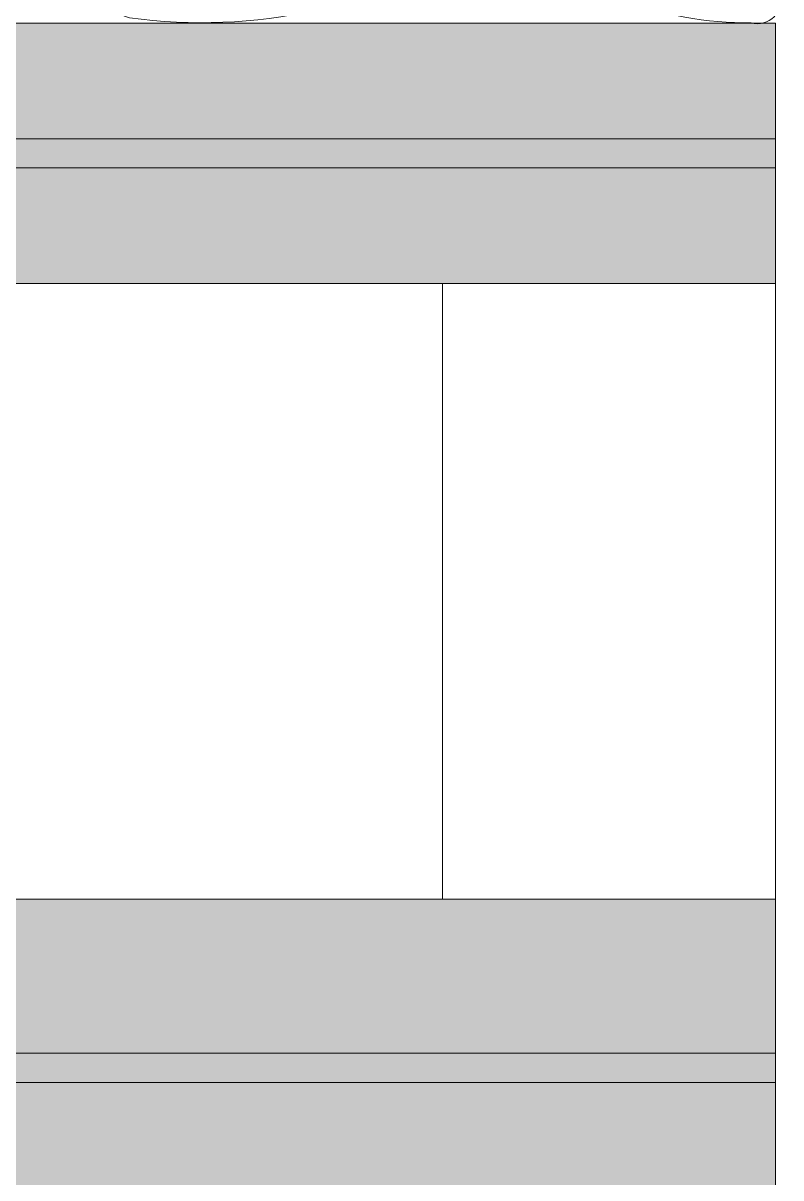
# Model space of a CAD drawing. Header units: millimetres. Extents: x -8 to 2550, y -393 to 1062.
# Drawn here: x 297.4 to 307.24, y -329.34 to -314.34 of the extents above; entities that cross this region are included whole.
import ezdxf

# ---------------------------------------------------------------- set-up
doc = ezdxf.new("R2010")
doc.units = ezdxf.units.MM
doc.header["$LTSCALE"] = 0.25
doc.header["$MEASUREMENT"] = 0
for name, color, linetype, lineweight in [('01_Fill Glass', 254, 'Continuous', 0), ('01_Glazing [Thin]', 6, 'Continuous', 18), ('01_Plastic', 3, 'Continuous', 20)]:
    doc.layers.add(name, color=color, linetype=linetype, lineweight=lineweight)

msp = doc.modelspace()

# ---------------------------------------------------------------- hatches: boundary and pattern name
at = {"layer": '01_Fill Glass', "ltscale": 0.25}
h = msp.add_hatch(color=256, dxfattribs=at)
h.dxf.hatch_style = 1
h.paths.add_polyline_path([(282.1735429946957, -328.1016768375513), (282.1735429946957, -330.1016768375513), (307.1735429946957, -330.1016768375513), (307.1735429946957, -328.1016768375513)])
h.paths.add_polyline_path([(282.1735429946957, -327.7216768375513), (282.1735429946957, -328.1016768375513), (307.1735429946957, -328.1016768375513), (307.1735429946957, -327.7216768375513)])
h.paths.add_polyline_path([(282.1735429946957, -325.7216768375513), (282.1735429946957, -327.7216768375513), (307.1735429946957, -327.7216768375513), (307.1735429946957, -325.7216768375513)])
h.paths.add_polyline_path([(282.1735429946957, -316.2216768375513), (282.1735429946957, -317.7216768375513), (307.1735429946957, -317.7216768375513), (307.1735429946957, -316.2216768375513)])
h.paths.add_polyline_path([(282.1735429946957, -315.8416768375513), (282.1735429946957, -316.2216768375513), (307.1735429946957, -316.2216768375513), (307.1735429946957, -315.8416768375513)])
h.paths.add_polyline_path([(282.1735429946957, -314.3416768375513), (282.1735429946957, -315.8416768375513), (307.1735429946957, -315.8416768375513), (307.1735429946957, -314.3416768375513), (301.8881781500022, -314.3416768375513, -0.02390193573510209), (301.8499568887294, -314.3416768373583), (299.7407288297495, -314.3416768373442)])

# ---------------------------------------------------------------- linework, layer by layer
at = {"layer": '01_Glazing [Thin]', "ltscale": 0.25}
for p, q in [((307.1735429946957, -315.8416768375513), (282.1735429946957, -315.8416768375513)), ((307.1735429946957, -316.2216768375513), (282.1735429946957, -316.2216768375513)), ((307.1735429946957, -317.7216768375513), (282.1735429946957, -317.7216768375513)), ((307.1735429946957, -325.7216768375513), (282.1735429946957, -325.7216768375513)), ((307.1735429946957, -327.7216768375513), (282.1735429946957, -327.7216768375513)), ((307.1735429946957, -328.1016768375513), (282.1735429946957, -328.1016768375513))]:
    msp.add_line(p, q, dxfattribs=at)
at = {"layer": '01_Glazing [Thin]'}
msp.add_line((302.8485429946968, -317.7216768375513), (302.8485429946968, -325.7216768375513), dxfattribs=at)
msp.add_lwpolyline([(282.1735429946957, -330.1016768375513), (307.1735429946957, -330.1016768375513), (307.1735429946957, -314.3416768375513), (282.1735429946957, -314.3416768375513)], dxfattribs=at)
at = {"layer": '01_Plastic'}
msp.add_lwpolyline([(302.8934422559353, -311.6516779462624, -0.7524982433568572), (303.2700081092146, -311.5473303468656, 0.1267459883294501), (307.0041923719418, -313.7435192188958, -1.021785020046742), (306.8563924539426, -314.3376447166821, -0.1765257372063219), (303.6753645133176, -313.1802658325917, 0.5713882184753021), (303.4176408128037, -313.2589564892899, -0.1772188890529318), (298.7850605940753, -314.2710357987824, -0.6985064420418362), (298.7044321958399, -313.4369001454317, 0.1617375713667661), (300.7038200899945, -311.3684546169304, -0.3028165420598103), (301.357871322653, -310.8539837017634, -0.5367706748602842), (301.5633078266778, -311.1165267283666), (301.3011178634829, -311.9043095252098, 0.5117725455009584), (301.4434422559352, -312.1016779462624), (302.7434422559354, -312.1016779462624, 0.4142135623730727), (302.8934422559353, -311.9516779462624)], format="xyb", close=True, dxfattribs=at)

doc.saveas('drawing.dxf')
